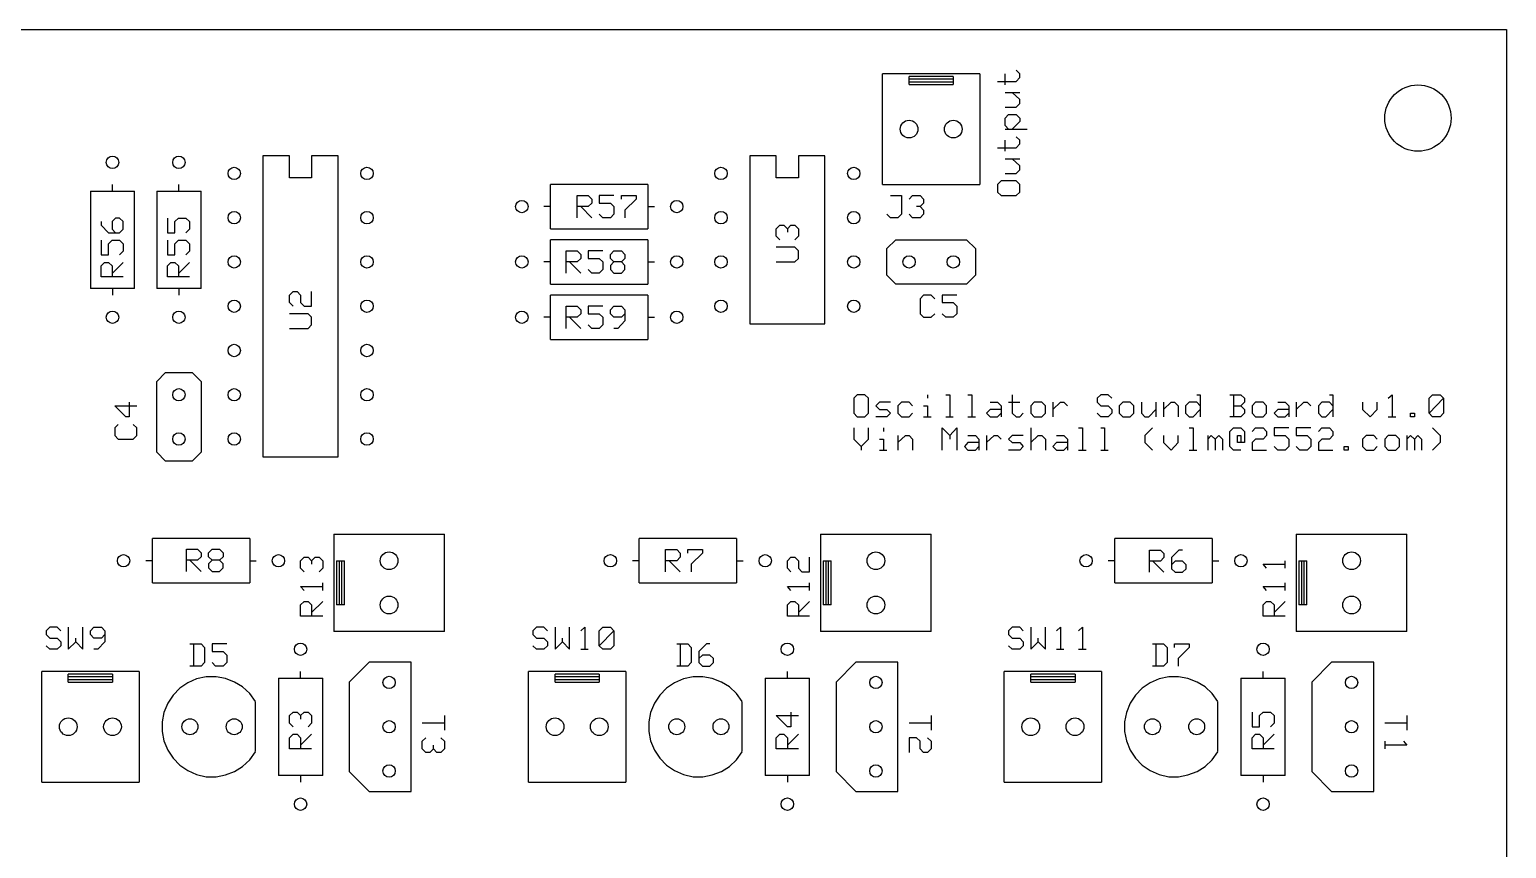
# Model space of a CAD drawing. Extents: x 0 to 5.7, y 0 to 3.7.
# Drawn here: x 2.362 to 5.7, y 1.85 to 3.7 of the extents above; entities that cross this region are included whole.
import ezdxf

# ---------------------------------------------------------------- set-up
doc = ezdxf.new("R2010")
doc.units = 0
doc.layers.get('0').update_dxf_attribs({"linetype": 'CONTINUOUS'})

msp = doc.modelspace()

# ---------------------------------------------------------------- linework, layer by layer
at = {"color": 7}
for p, q in [((0, 3.7), (5.7, 3.7)), ((5.7, 3.7), (5.7, 0)), ((4.6, 3.6), (4.592, 3.608)), ((4.29, 3.35), (4.29, 3.6)), ((4.51, 3.6), (4.29, 3.6)), ((4.35, 3.576), (4.35, 3.594)), ((4.45, 3.594), (4.35, 3.594)), ((4.35, 3.582), (4.35, 3.588)), ((4.45, 3.588), (4.35, 3.588)), ((4.35, 3.582), (4.45, 3.582)), ((4.35, 3.576), (4.45, 3.576)), ((4.45, 3.594), (4.45, 3.576)), ((4.45, 3.588), (4.45, 3.582)), ((4.51, 3.6), (4.51, 3.35)), ((4.55, 3.583), (4.592, 3.583)), ((4.567, 3.575), (4.567, 3.6)), ((4.592, 3.583), (4.6, 3.592)), ((4.6, 3.592), (4.6, 3.6)), ((4.567, 3.558), (4.6, 3.558)), ((4.6, 3.542), (4.583, 3.558)), ((4.6, 3.533), (4.6, 3.542)), ((4.567, 3.525), (4.592, 3.525)), ((4.567, 3.5), (4.575, 3.508)), ((4.575, 3.508), (4.592, 3.508)), ((4.592, 3.525), (4.6, 3.533)), ((4.592, 3.508), (4.6, 3.5)), ((4.567, 3.483), (4.567, 3.5)), ((4.575, 3.475), (4.567, 3.483)), ((4.567, 3.475), (4.617, 3.475)), ((4.6, 3.492), (4.583, 3.475)), ((4.6, 3.5), (4.6, 3.492)), ((4.567, 3.425), (4.567, 3.45)), ((4.6, 3.45), (4.592, 3.458)), ((4.592, 3.433), (4.6, 3.442)), ((4.6, 3.442), (4.6, 3.45)), ((2.95, 3.415), (2.89, 3.415)), ((2.89, 3.415), (2.89, 2.735)), ((2.95, 3.365), (2.95, 3.415)), ((3.06, 3.415), (3, 3.415)), ((3, 3.415), (3, 3.365)), ((3.06, 2.735), (3.06, 3.415)), ((4.05, 3.415), (3.99, 3.415)), ((3.99, 3.415), (3.99, 3.035)), ((4.05, 3.365), (4.05, 3.415)), ((4.16, 3.415), (4.1, 3.415)), ((4.1, 3.415), (4.1, 3.365)), ((4.16, 3.035), (4.16, 3.415)), ((4.55, 3.433), (4.592, 3.433)), ((4.567, 3.408), (4.6, 3.408)), ((4.6, 3.392), (4.583, 3.408)), ((4.567, 3.375), (4.592, 3.375)), ((4.592, 3.375), (4.6, 3.383)), ((4.6, 3.383), (4.6, 3.392)), ((2.55, 3.335), (2.55, 3.35)), ((2.7, 3.335), (2.7, 3.35)), ((3, 3.365), (2.95, 3.365)), ((3.54, 3.25), (3.54, 3.35)), ((3.76, 3.35), (3.54, 3.35)), ((3.76, 3.35), (3.76, 3.25)), ((4.1, 3.365), (4.05, 3.365)), ((4.29, 3.35), (4.51, 3.35)), ((4.558, 3.358), (4.55, 3.35)), ((4.55, 3.35), (4.55, 3.333)), ((4.592, 3.358), (4.558, 3.358)), ((4.6, 3.35), (4.592, 3.358)), ((4.6, 3.333), (4.6, 3.35)), ((2.5, 3.335), (2.5, 3.115)), ((2.5, 3.335), (2.6, 3.335)), ((2.6, 3.115), (2.6, 3.335)), ((2.65, 3.335), (2.65, 3.115)), ((2.65, 3.335), (2.75, 3.335)), ((2.75, 3.115), (2.75, 3.335)), ((3.6, 3.275), (3.6, 3.325)), ((3.6, 3.325), (3.625, 3.325)), ((3.625, 3.325), (3.633, 3.317)), ((3.633, 3.308), (3.625, 3.3)), ((3.633, 3.317), (3.633, 3.308)), ((3.683, 3.325), (3.65, 3.325)), ((3.65, 3.325), (3.65, 3.308)), ((3.65, 3.308), (3.675, 3.308)), ((3.675, 3.308), (3.683, 3.3)), ((3.7, 3.317), (3.7, 3.325)), ((3.7, 3.325), (3.733, 3.325)), ((3.733, 3.317), (3.708, 3.292)), ((3.733, 3.325), (3.733, 3.317)), ((4.308, 3.325), (4.333, 3.325)), ((4.333, 3.325), (4.333, 3.283)), ((4.35, 3.317), (4.358, 3.325)), ((4.358, 3.325), (4.375, 3.325)), ((4.375, 3.325), (4.383, 3.317)), ((4.383, 3.308), (4.375, 3.3)), ((4.383, 3.317), (4.383, 3.308)), ((4.55, 3.333), (4.558, 3.325)), ((4.558, 3.325), (4.592, 3.325)), ((4.592, 3.325), (4.6, 3.333)), ((2.557, 3.274), (2.549, 3.266)), ((2.566, 3.274), (2.557, 3.274)), ((2.574, 3.266), (2.566, 3.274)), ((2.674, 3.274), (2.674, 3.241)), ((2.691, 3.266), (2.699, 3.274)), ((2.699, 3.274), (2.716, 3.274)), ((2.716, 3.274), (2.724, 3.266)), ((3.54, 3.3), (3.525, 3.3)), ((3.625, 3.3), (3.6, 3.3)), ((3.608, 3.3), (3.633, 3.275)), ((3.658, 3.275), (3.65, 3.283)), ((3.675, 3.275), (3.658, 3.275)), ((3.683, 3.283), (3.675, 3.275)), ((3.683, 3.3), (3.683, 3.283)), ((3.708, 3.292), (3.708, 3.275)), ((3.76, 3.3), (3.775, 3.3)), ((4.308, 3.275), (4.3, 3.283)), ((4.325, 3.275), (4.308, 3.275)), ((4.333, 3.283), (4.325, 3.275)), ((4.358, 3.275), (4.35, 3.283)), ((4.375, 3.275), (4.358, 3.275)), ((4.375, 3.3), (4.367, 3.3)), ((4.375, 3.3), (4.383, 3.292)), ((4.383, 3.283), (4.375, 3.275)), ((4.383, 3.292), (4.383, 3.283)), ((2.524, 3.266), (2.524, 3.258)), ((2.524, 3.258), (2.541, 3.241)), ((2.541, 3.241), (2.566, 3.241)), ((2.549, 3.266), (2.549, 3.249)), ((2.549, 3.249), (2.557, 3.241)), ((2.566, 3.241), (2.574, 3.249)), ((2.574, 3.249), (2.574, 3.266)), ((2.674, 3.241), (2.691, 3.241)), ((2.691, 3.241), (2.691, 3.266)), ((2.724, 3.249), (2.716, 3.241)), ((2.724, 3.266), (2.724, 3.249)), ((3.54, 3.25), (3.76, 3.25)), ((4.05, 3.25), (4.058, 3.258)), ((4.05, 3.233), (4.05, 3.25)), ((4.058, 3.258), (4.067, 3.258)), ((4.067, 3.258), (4.075, 3.25)), ((4.075, 3.25), (4.083, 3.258)), ((4.075, 3.25), (4.075, 3.242)), ((4.083, 3.258), (4.092, 3.258)), ((4.092, 3.258), (4.1, 3.25)), ((4.1, 3.25), (4.1, 3.233)), ((2.524, 3.224), (2.524, 3.191)), ((2.541, 3.216), (2.549, 3.224)), ((2.541, 3.191), (2.541, 3.216)), ((2.549, 3.224), (2.566, 3.224)), ((2.566, 3.224), (2.574, 3.216)), ((2.574, 3.216), (2.574, 3.199)), ((2.674, 3.224), (2.674, 3.191)), ((2.691, 3.216), (2.699, 3.224)), ((2.691, 3.191), (2.691, 3.216)), ((2.699, 3.224), (2.716, 3.224)), ((2.716, 3.224), (2.724, 3.216)), ((2.724, 3.216), (2.724, 3.199)), ((3.54, 3.125), (3.54, 3.225)), ((3.76, 3.225), (3.54, 3.225)), ((3.76, 3.225), (3.76, 3.125)), ((4.058, 3.225), (4.05, 3.233)), ((4.092, 3.208), (4.05, 3.208)), ((4.1, 3.233), (4.092, 3.225)), ((4.1, 3.2), (4.092, 3.208)), ((4.3, 3.205), (4.32, 3.225)), ((4.3, 3.145), (4.3, 3.205)), ((4.32, 3.225), (4.48, 3.225)), ((4.48, 3.225), (4.5, 3.205)), ((4.5, 3.205), (4.5, 3.145)), ((2.524, 3.191), (2.541, 3.191)), ((2.524, 3.166), (2.532, 3.174)), ((2.532, 3.174), (2.541, 3.174)), ((2.541, 3.174), (2.549, 3.166)), ((2.549, 3.149), (2.574, 3.174)), ((2.574, 3.199), (2.566, 3.191)), ((2.674, 3.191), (2.691, 3.191)), ((2.674, 3.166), (2.682, 3.174)), ((2.682, 3.174), (2.691, 3.174)), ((2.691, 3.174), (2.699, 3.166)), ((2.699, 3.149), (2.724, 3.174)), ((2.724, 3.199), (2.716, 3.191)), ((3.54, 3.175), (3.525, 3.175)), ((3.575, 3.15), (3.575, 3.2)), ((3.575, 3.2), (3.6, 3.2)), ((3.6, 3.175), (3.575, 3.175)), ((3.583, 3.175), (3.608, 3.15)), ((3.6, 3.2), (3.608, 3.192)), ((3.608, 3.183), (3.6, 3.175)), ((3.608, 3.192), (3.608, 3.183)), ((3.658, 3.2), (3.625, 3.2)), ((3.625, 3.2), (3.625, 3.183)), ((3.625, 3.183), (3.65, 3.183)), ((3.65, 3.183), (3.658, 3.175)), ((3.658, 3.175), (3.658, 3.158)), ((3.675, 3.192), (3.683, 3.2)), ((3.675, 3.183), (3.675, 3.192)), ((3.683, 3.175), (3.675, 3.183)), ((3.683, 3.175), (3.675, 3.167)), ((3.683, 3.2), (3.7, 3.2)), ((3.7, 3.175), (3.683, 3.175)), ((3.7, 3.2), (3.708, 3.192)), ((3.708, 3.183), (3.7, 3.175)), ((3.708, 3.167), (3.7, 3.175)), ((3.708, 3.192), (3.708, 3.183)), ((3.76, 3.175), (3.775, 3.175)), ((4.05, 3.175), (4.092, 3.175)), ((4.092, 3.175), (4.1, 3.183)), ((4.1, 3.183), (4.1, 3.2)), ((2.524, 3.141), (2.524, 3.166)), ((2.574, 3.141), (2.524, 3.141)), ((2.549, 3.166), (2.549, 3.141)), ((2.674, 3.141), (2.674, 3.166)), ((2.724, 3.141), (2.674, 3.141)), ((2.699, 3.166), (2.699, 3.141)), ((3.633, 3.15), (3.625, 3.158)), ((3.65, 3.15), (3.633, 3.15)), ((3.658, 3.158), (3.65, 3.15)), ((3.675, 3.167), (3.675, 3.158)), ((3.675, 3.158), (3.683, 3.15)), ((3.683, 3.15), (3.7, 3.15)), ((3.7, 3.15), (3.708, 3.158)), ((3.708, 3.158), (3.708, 3.167)), ((4.32, 3.125), (4.3, 3.145)), ((4.5, 3.145), (4.48, 3.125)), ((2.6, 3.115), (2.5, 3.115)), ((2.55, 3.115), (2.55, 3.1)), ((2.75, 3.115), (2.65, 3.115)), ((2.7, 3.115), (2.7, 3.1)), ((2.95, 3.1), (2.958, 3.108)), ((2.958, 3.108), (2.967, 3.108)), ((2.967, 3.108), (2.975, 3.1)), ((3, 3.075), (3, 3.108)), ((3.54, 3.125), (3.76, 3.125)), ((4.48, 3.125), (4.32, 3.125)), ((2.95, 3.083), (2.95, 3.1)), ((2.958, 3.075), (2.95, 3.083)), ((2.975, 3.1), (2.975, 3.083)), ((2.975, 3.083), (2.983, 3.075)), ((2.983, 3.075), (3, 3.075)), ((3.54, 3), (3.54, 3.1)), ((3.76, 3.1), (3.54, 3.1)), ((3.575, 3.025), (3.575, 3.075)), ((3.575, 3.075), (3.6, 3.075)), ((3.6, 3.075), (3.608, 3.067)), ((3.658, 3.075), (3.625, 3.075)), ((3.625, 3.075), (3.625, 3.058)), ((3.675, 3.067), (3.683, 3.075)), ((3.683, 3.075), (3.7, 3.075)), ((3.7, 3.075), (3.708, 3.067)), ((3.76, 3.1), (3.76, 3)), ((4.383, 3.1), (4.375, 3.092)), ((4.375, 3.092), (4.375, 3.058)), ((4.4, 3.1), (4.383, 3.1)), ((4.408, 3.092), (4.4, 3.1)), ((4.458, 3.1), (4.425, 3.1)), ((4.425, 3.1), (4.425, 3.083)), ((4.425, 3.083), (4.45, 3.083)), ((4.45, 3.083), (4.458, 3.075)), ((4.458, 3.075), (4.458, 3.058)), ((2.992, 3.058), (2.95, 3.058)), ((3, 3.05), (2.992, 3.058)), ((3, 3.033), (3, 3.05)), ((3.54, 3.05), (3.525, 3.05)), ((3.6, 3.05), (3.575, 3.05)), ((3.583, 3.05), (3.608, 3.025)), ((3.608, 3.058), (3.6, 3.05)), ((3.608, 3.067), (3.608, 3.058)), ((3.625, 3.058), (3.65, 3.058)), ((3.65, 3.058), (3.658, 3.05)), ((3.658, 3.05), (3.658, 3.033)), ((3.675, 3.058), (3.675, 3.067)), ((3.683, 3.05), (3.675, 3.058)), ((3.7, 3.05), (3.683, 3.05)), ((3.708, 3.042), (3.692, 3.025)), ((3.708, 3.058), (3.7, 3.05)), ((3.708, 3.067), (3.708, 3.042)), ((3.76, 3.05), (3.775, 3.05)), ((4.375, 3.058), (4.383, 3.05)), ((4.383, 3.05), (4.4, 3.05)), ((4.4, 3.05), (4.408, 3.058)), ((4.433, 3.05), (4.425, 3.058)), ((4.45, 3.05), (4.433, 3.05)), ((4.458, 3.058), (4.45, 3.05)), ((2.95, 3.025), (2.992, 3.025)), ((2.992, 3.025), (3, 3.033)), ((3.633, 3.025), (3.625, 3.033)), ((3.65, 3.025), (3.633, 3.025)), ((3.658, 3.033), (3.65, 3.025)), ((3.692, 3.025), (3.683, 3.025)), ((3.99, 3.035), (4.16, 3.035)), ((3.54, 3), (3.76, 3)), ((2.65, 2.905), (2.67, 2.925)), ((2.65, 2.745), (2.65, 2.905)), ((2.67, 2.925), (2.73, 2.925)), ((2.73, 2.925), (2.75, 2.905)), ((2.75, 2.905), (2.75, 2.745)), ((4.233, 2.875), (4.225, 2.867)), ((4.25, 2.875), (4.233, 2.875)), ((4.258, 2.867), (4.25, 2.875)), ((4.392, 2.875), (4.392, 2.867)), ((4.433, 2.875), (4.442, 2.875)), ((4.442, 2.875), (4.442, 2.825)), ((4.483, 2.875), (4.492, 2.875)), ((4.492, 2.875), (4.492, 2.825)), ((4.583, 2.875), (4.583, 2.833)), ((4.783, 2.875), (4.775, 2.867)), ((4.8, 2.875), (4.783, 2.875)), ((4.808, 2.867), (4.8, 2.875)), ((5, 2.875), (5.008, 2.875)), ((5.008, 2.875), (5.008, 2.825)), ((5.075, 2.875), (5.1, 2.875)), ((5.083, 2.875), (5.083, 2.825)), ((5.1, 2.875), (5.108, 2.867)), ((5.3, 2.875), (5.308, 2.875)), ((5.308, 2.875), (5.308, 2.825)), ((5.433, 2.867), (5.442, 2.875)), ((5.442, 2.875), (5.442, 2.825)), ((5.525, 2.867), (5.533, 2.875)), ((5.533, 2.875), (5.55, 2.875)), ((5.55, 2.875), (5.558, 2.867)), ((2.58, 2.825), (2.555, 2.85)), ((2.555, 2.85), (2.605, 2.85)), ((2.588, 2.858), (2.588, 2.825)), ((4.225, 2.867), (4.225, 2.833)), ((4.258, 2.833), (4.258, 2.867)), ((4.283, 2.858), (4.275, 2.85)), ((4.275, 2.85), (4.283, 2.842)), ((4.308, 2.858), (4.283, 2.858)), ((4.283, 2.842), (4.3, 2.842)), ((4.3, 2.842), (4.308, 2.833)), ((4.333, 2.858), (4.325, 2.85)), ((4.325, 2.85), (4.325, 2.833)), ((4.35, 2.858), (4.333, 2.858)), ((4.358, 2.85), (4.35, 2.858)), ((4.383, 2.85), (4.392, 2.85)), ((4.392, 2.85), (4.392, 2.825)), ((4.533, 2.842), (4.525, 2.833)), ((4.533, 2.858), (4.55, 2.858)), ((4.558, 2.842), (4.533, 2.842)), ((4.55, 2.858), (4.558, 2.85)), ((4.558, 2.85), (4.558, 2.825)), ((4.575, 2.858), (4.6, 2.858)), ((4.633, 2.858), (4.625, 2.85)), ((4.625, 2.85), (4.625, 2.833)), ((4.65, 2.858), (4.633, 2.858)), ((4.658, 2.85), (4.65, 2.858)), ((4.658, 2.833), (4.658, 2.85)), ((4.675, 2.858), (4.675, 2.825)), ((4.675, 2.842), (4.692, 2.858)), ((4.692, 2.858), (4.7, 2.858)), ((4.7, 2.858), (4.708, 2.85)), ((4.775, 2.867), (4.775, 2.858)), ((4.775, 2.858), (4.783, 2.85)), ((4.783, 2.85), (4.8, 2.85)), ((4.8, 2.85), (4.808, 2.842)), ((4.808, 2.842), (4.808, 2.833)), ((4.833, 2.858), (4.825, 2.85)), ((4.825, 2.85), (4.825, 2.833)), ((4.85, 2.858), (4.833, 2.858)), ((4.858, 2.85), (4.85, 2.858)), ((4.858, 2.833), (4.858, 2.85)), ((4.875, 2.858), (4.875, 2.833)), ((4.892, 2.825), (4.908, 2.842)), ((4.908, 2.858), (4.908, 2.825)), ((4.925, 2.858), (4.925, 2.825)), ((4.925, 2.842), (4.942, 2.858)), ((4.942, 2.858), (4.95, 2.858)), ((4.95, 2.858), (4.958, 2.85)), ((4.958, 2.85), (4.958, 2.825)), ((4.983, 2.858), (4.975, 2.85)), ((4.975, 2.85), (4.975, 2.833)), ((5, 2.858), (4.983, 2.858)), ((4.992, 2.825), (5.008, 2.842)), ((5.008, 2.85), (5, 2.858)), ((5.083, 2.85), (5.1, 2.85)), ((5.108, 2.858), (5.1, 2.85)), ((5.1, 2.85), (5.108, 2.842)), ((5.108, 2.867), (5.108, 2.858)), ((5.108, 2.842), (5.108, 2.833)), ((5.133, 2.858), (5.125, 2.85)), ((5.125, 2.85), (5.125, 2.833)), ((5.15, 2.858), (5.133, 2.858)), ((5.158, 2.85), (5.15, 2.858)), ((5.158, 2.833), (5.158, 2.85)), ((5.183, 2.842), (5.175, 2.833)), ((5.183, 2.858), (5.2, 2.858)), ((5.208, 2.842), (5.183, 2.842)), ((5.2, 2.858), (5.208, 2.85)), ((5.208, 2.85), (5.208, 2.825)), ((5.225, 2.858), (5.225, 2.825)), ((5.225, 2.842), (5.242, 2.858)), ((5.242, 2.858), (5.25, 2.858)), ((5.25, 2.858), (5.258, 2.85)), ((5.283, 2.858), (5.275, 2.85)), ((5.275, 2.85), (5.275, 2.833)), ((5.3, 2.858), (5.283, 2.858)), ((5.292, 2.825), (5.308, 2.842)), ((5.308, 2.85), (5.3, 2.858)), ((5.375, 2.858), (5.375, 2.842)), ((5.375, 2.842), (5.392, 2.825)), ((5.392, 2.825), (5.408, 2.842)), ((5.408, 2.842), (5.408, 2.858)), ((5.525, 2.833), (5.525, 2.867)), ((5.525, 2.833), (5.558, 2.867)), ((5.558, 2.867), (5.558, 2.833)), ((2.563, 2.808), (2.555, 2.8)), ((2.588, 2.825), (2.58, 2.825)), ((2.605, 2.8), (2.597, 2.808)), ((4.225, 2.833), (4.233, 2.825)), ((4.233, 2.825), (4.25, 2.825)), ((4.25, 2.825), (4.258, 2.833)), ((4.3, 2.825), (4.275, 2.825)), ((4.308, 2.833), (4.3, 2.825)), ((4.325, 2.833), (4.333, 2.825)), ((4.333, 2.825), (4.35, 2.825)), ((4.35, 2.825), (4.358, 2.833)), ((4.383, 2.825), (4.4, 2.825)), ((4.433, 2.825), (4.45, 2.825)), ((4.483, 2.825), (4.5, 2.825)), ((4.525, 2.833), (4.533, 2.825)), ((4.533, 2.825), (4.55, 2.825)), ((4.55, 2.825), (4.558, 2.833)), ((4.583, 2.833), (4.592, 2.825)), ((4.592, 2.825), (4.6, 2.825)), ((4.6, 2.825), (4.608, 2.833)), ((4.625, 2.833), (4.633, 2.825)), ((4.633, 2.825), (4.65, 2.825)), ((4.65, 2.825), (4.658, 2.833)), ((4.783, 2.825), (4.775, 2.833)), ((4.8, 2.825), (4.783, 2.825)), ((4.808, 2.833), (4.8, 2.825)), ((4.825, 2.833), (4.833, 2.825)), ((4.833, 2.825), (4.85, 2.825)), ((4.85, 2.825), (4.858, 2.833)), ((4.875, 2.833), (4.883, 2.825)), ((4.883, 2.825), (4.892, 2.825)), ((4.975, 2.833), (4.983, 2.825)), ((4.983, 2.825), (4.992, 2.825)), ((5.1, 2.825), (5.075, 2.825)), ((5.108, 2.833), (5.1, 2.825)), ((5.125, 2.833), (5.133, 2.825)), ((5.133, 2.825), (5.15, 2.825)), ((5.15, 2.825), (5.158, 2.833)), ((5.175, 2.833), (5.183, 2.825)), ((5.183, 2.825), (5.2, 2.825)), ((5.2, 2.825), (5.208, 2.833)), ((5.275, 2.833), (5.283, 2.825)), ((5.283, 2.825), (5.292, 2.825)), ((5.433, 2.825), (5.45, 2.825)), ((5.483, 2.825), (5.483, 2.833)), ((5.483, 2.833), (5.492, 2.833)), ((5.492, 2.825), (5.483, 2.825)), ((5.492, 2.833), (5.492, 2.825)), ((5.533, 2.825), (5.525, 2.833)), ((5.55, 2.825), (5.533, 2.825)), ((5.558, 2.833), (5.55, 2.825)), ((2.555, 2.8), (2.555, 2.783)), ((2.555, 2.783), (2.563, 2.775)), ((2.563, 2.775), (2.597, 2.775)), ((2.597, 2.775), (2.605, 2.783)), ((2.605, 2.783), (2.605, 2.8)), ((4.225, 2.8), (4.225, 2.775)), ((4.225, 2.775), (4.242, 2.758)), ((4.242, 2.758), (4.258, 2.775)), ((4.258, 2.775), (4.258, 2.8)), ((4.283, 2.775), (4.292, 2.775)), ((4.292, 2.8), (4.292, 2.792)), ((4.292, 2.775), (4.292, 2.75)), ((4.325, 2.783), (4.325, 2.75)), ((4.325, 2.767), (4.342, 2.783)), ((4.342, 2.783), (4.35, 2.783)), ((4.35, 2.783), (4.358, 2.775)), ((4.358, 2.775), (4.358, 2.75)), ((4.425, 2.75), (4.425, 2.8)), ((4.425, 2.8), (4.442, 2.783)), ((4.442, 2.783), (4.458, 2.8)), ((4.442, 2.783), (4.442, 2.775)), ((4.458, 2.8), (4.458, 2.75)), ((4.483, 2.783), (4.5, 2.783)), ((4.5, 2.783), (4.508, 2.775)), ((4.508, 2.775), (4.508, 2.75)), ((4.525, 2.783), (4.525, 2.75)), ((4.525, 2.767), (4.542, 2.783)), ((4.542, 2.783), (4.55, 2.783)), ((4.55, 2.783), (4.558, 2.775)), ((4.583, 2.783), (4.575, 2.775)), ((4.575, 2.775), (4.583, 2.767)), ((4.608, 2.783), (4.583, 2.783)), ((4.625, 2.8), (4.625, 2.75)), ((4.625, 2.767), (4.642, 2.783)), ((4.642, 2.783), (4.65, 2.783)), ((4.65, 2.783), (4.658, 2.775)), ((4.658, 2.775), (4.658, 2.75)), ((4.683, 2.783), (4.7, 2.783)), ((4.7, 2.783), (4.708, 2.775)), ((4.708, 2.775), (4.708, 2.75)), ((4.733, 2.8), (4.742, 2.8)), ((4.742, 2.8), (4.742, 2.75)), ((4.783, 2.8), (4.792, 2.8)), ((4.792, 2.8), (4.792, 2.75)), ((4.9, 2.8), (4.883, 2.783)), ((4.883, 2.783), (4.883, 2.767)), ((4.925, 2.783), (4.925, 2.767)), ((4.958, 2.767), (4.958, 2.783)), ((4.983, 2.8), (4.992, 2.8)), ((4.992, 2.8), (4.992, 2.75)), ((5.025, 2.783), (5.025, 2.75)), ((5.025, 2.775), (5.033, 2.783)), ((5.033, 2.783), (5.042, 2.775)), ((5.042, 2.775), (5.05, 2.783)), ((5.042, 2.775), (5.042, 2.75)), ((5.05, 2.783), (5.058, 2.775)), ((5.058, 2.775), (5.058, 2.75)), ((5.075, 2.792), (5.083, 2.8)), ((5.075, 2.758), (5.075, 2.792)), ((5.083, 2.8), (5.1, 2.8)), ((5.092, 2.767), (5.092, 2.783)), ((5.092, 2.783), (5.1, 2.783)), ((5.1, 2.8), (5.108, 2.792)), ((5.1, 2.783), (5.1, 2.767)), ((5.108, 2.792), (5.108, 2.767)), ((5.125, 2.792), (5.133, 2.8)), ((5.133, 2.775), (5.125, 2.767)), ((5.133, 2.8), (5.15, 2.8)), ((5.15, 2.775), (5.133, 2.775)), ((5.15, 2.8), (5.158, 2.792)), ((5.158, 2.783), (5.15, 2.775)), ((5.158, 2.792), (5.158, 2.783)), ((5.208, 2.8), (5.175, 2.8)), ((5.175, 2.8), (5.175, 2.783)), ((5.175, 2.783), (5.2, 2.783)), ((5.2, 2.783), (5.208, 2.775)), ((5.208, 2.775), (5.208, 2.758)), ((5.258, 2.8), (5.225, 2.8)), ((5.225, 2.8), (5.225, 2.783)), ((5.225, 2.783), (5.25, 2.783)), ((5.25, 2.783), (5.258, 2.775)), ((5.258, 2.775), (5.258, 2.758)), ((5.275, 2.792), (5.283, 2.8)), ((5.283, 2.775), (5.275, 2.767)), ((5.283, 2.8), (5.3, 2.8)), ((5.3, 2.775), (5.283, 2.775)), ((5.3, 2.8), (5.308, 2.792)), ((5.308, 2.783), (5.3, 2.775)), ((5.308, 2.792), (5.308, 2.783)), ((5.383, 2.783), (5.375, 2.775)), ((5.375, 2.775), (5.375, 2.758)), ((5.4, 2.783), (5.383, 2.783)), ((5.408, 2.775), (5.4, 2.783)), ((5.433, 2.783), (5.425, 2.775)), ((5.425, 2.775), (5.425, 2.758)), ((5.45, 2.783), (5.433, 2.783)), ((5.458, 2.775), (5.45, 2.783)), ((5.458, 2.758), (5.458, 2.775)), ((5.475, 2.783), (5.475, 2.75)), ((5.475, 2.775), (5.483, 2.783)), ((5.483, 2.783), (5.492, 2.775)), ((5.492, 2.775), (5.5, 2.783)), ((5.492, 2.775), (5.492, 2.75)), ((5.5, 2.783), (5.508, 2.775)), ((5.508, 2.775), (5.508, 2.75)), ((5.533, 2.8), (5.55, 2.783)), ((5.55, 2.783), (5.55, 2.767)), ((2.67, 2.725), (2.65, 2.745)), ((2.75, 2.745), (2.73, 2.725)), ((4.242, 2.758), (4.242, 2.75)), ((4.283, 2.75), (4.3, 2.75)), ((4.483, 2.767), (4.475, 2.758)), ((4.475, 2.758), (4.483, 2.75)), ((4.508, 2.767), (4.483, 2.767)), ((4.483, 2.75), (4.5, 2.75)), ((4.5, 2.75), (4.508, 2.758)), ((4.6, 2.75), (4.575, 2.75)), ((4.583, 2.767), (4.6, 2.767)), ((4.6, 2.767), (4.608, 2.758)), ((4.608, 2.758), (4.6, 2.75)), ((4.683, 2.767), (4.675, 2.758)), ((4.675, 2.758), (4.683, 2.75)), ((4.708, 2.767), (4.683, 2.767)), ((4.683, 2.75), (4.7, 2.75)), ((4.7, 2.75), (4.708, 2.758)), ((4.733, 2.75), (4.75, 2.75)), ((4.783, 2.75), (4.8, 2.75)), ((4.883, 2.767), (4.9, 2.75)), ((4.925, 2.767), (4.942, 2.75)), ((4.942, 2.75), (4.958, 2.767)), ((4.983, 2.75), (5, 2.75)), ((5.083, 2.75), (5.075, 2.758)), ((5.1, 2.75), (5.083, 2.75)), ((5.108, 2.767), (5.092, 2.767)), ((5.125, 2.767), (5.125, 2.75)), ((5.125, 2.75), (5.158, 2.75)), ((5.183, 2.75), (5.175, 2.758)), ((5.2, 2.75), (5.183, 2.75)), ((5.208, 2.758), (5.2, 2.75)), ((5.233, 2.75), (5.225, 2.758)), ((5.25, 2.75), (5.233, 2.75)), ((5.258, 2.758), (5.25, 2.75)), ((5.275, 2.767), (5.275, 2.75)), ((5.275, 2.75), (5.308, 2.75)), ((5.333, 2.75), (5.333, 2.758)), ((5.333, 2.758), (5.342, 2.758)), ((5.342, 2.75), (5.333, 2.75)), ((5.342, 2.758), (5.342, 2.75)), ((5.375, 2.758), (5.383, 2.75)), ((5.383, 2.75), (5.4, 2.75)), ((5.4, 2.75), (5.408, 2.758)), ((5.425, 2.758), (5.433, 2.75)), ((5.433, 2.75), (5.45, 2.75)), ((5.45, 2.75), (5.458, 2.758)), ((5.55, 2.767), (5.533, 2.75)), ((2.73, 2.725), (2.67, 2.725)), ((2.89, 2.735), (3.06, 2.735)), ((2.64, 2.45), (2.64, 2.55)), ((2.86, 2.55), (2.64, 2.55)), ((2.86, 2.55), (2.86, 2.45)), ((3.05, 2.56), (3.3, 2.56)), ((3.05, 2.56), (3.05, 2.34)), ((3.3, 2.34), (3.3, 2.56)), ((3.74, 2.45), (3.74, 2.55)), ((3.96, 2.55), (3.74, 2.55)), ((3.96, 2.55), (3.96, 2.45)), ((4.15, 2.56), (4.4, 2.56)), ((4.15, 2.56), (4.15, 2.34)), ((4.4, 2.34), (4.4, 2.56)), ((4.815, 2.45), (4.815, 2.55)), ((5.035, 2.55), (4.815, 2.55)), ((5.035, 2.55), (5.035, 2.45)), ((5.225, 2.56), (5.475, 2.56)), ((5.225, 2.56), (5.225, 2.34)), ((5.475, 2.34), (5.475, 2.56)), ((2.717, 2.476), (2.717, 2.526)), ((2.717, 2.526), (2.742, 2.526)), ((2.742, 2.526), (2.75, 2.518)), ((2.75, 2.509), (2.742, 2.501)), ((2.75, 2.518), (2.75, 2.509)), ((2.767, 2.518), (2.775, 2.526)), ((2.767, 2.509), (2.767, 2.518)), ((2.775, 2.501), (2.767, 2.509)), ((2.775, 2.526), (2.792, 2.526)), ((2.792, 2.526), (2.8, 2.518)), ((2.8, 2.509), (2.792, 2.501)), ((2.8, 2.518), (2.8, 2.509)), ((2.975, 2.5), (2.983, 2.508)), ((2.983, 2.508), (2.992, 2.508)), ((2.992, 2.508), (3, 2.5)), ((3, 2.5), (3.008, 2.508)), ((3.008, 2.508), (3.017, 2.508)), ((3.017, 2.508), (3.025, 2.5)), ((3.8, 2.475), (3.8, 2.525)), ((3.8, 2.525), (3.825, 2.525)), ((3.825, 2.525), (3.833, 2.517)), ((3.833, 2.508), (3.825, 2.5)), ((3.833, 2.517), (3.833, 2.508)), ((3.85, 2.517), (3.85, 2.525)), ((3.85, 2.525), (3.883, 2.525)), ((3.883, 2.517), (3.858, 2.492)), ((3.883, 2.525), (3.883, 2.517)), ((4.075, 2.5), (4.083, 2.508)), ((4.083, 2.508), (4.092, 2.508)), ((4.092, 2.508), (4.1, 2.5)), ((4.125, 2.475), (4.125, 2.508)), ((4.893, 2.474), (4.893, 2.524)), ((4.893, 2.524), (4.918, 2.524)), ((4.918, 2.524), (4.926, 2.516)), ((4.926, 2.507), (4.918, 2.499)), ((4.926, 2.516), (4.926, 2.507)), ((4.96, 2.524), (4.943, 2.507)), ((4.943, 2.507), (4.943, 2.482)), ((4.968, 2.524), (4.96, 2.524)), ((2.64, 2.5), (2.625, 2.5)), ((2.742, 2.501), (2.717, 2.501)), ((2.725, 2.501), (2.75, 2.476)), ((2.775, 2.501), (2.767, 2.493)), ((2.767, 2.493), (2.767, 2.484)), ((2.767, 2.484), (2.775, 2.476)), ((2.792, 2.501), (2.775, 2.501)), ((2.775, 2.476), (2.792, 2.476)), ((2.8, 2.493), (2.792, 2.501)), ((2.792, 2.476), (2.8, 2.484)), ((2.8, 2.484), (2.8, 2.493)), ((2.86, 2.5), (2.875, 2.5)), ((2.975, 2.483), (2.975, 2.5)), ((2.983, 2.475), (2.975, 2.483)), ((3, 2.5), (3, 2.492)), ((3.025, 2.483), (3.017, 2.475)), ((3.025, 2.5), (3.025, 2.483)), ((3.056, 2.5), (3.074, 2.5)), ((3.056, 2.5), (3.056, 2.4)), ((3.062, 2.5), (3.068, 2.5)), ((3.062, 2.5), (3.062, 2.4)), ((3.068, 2.4), (3.068, 2.5)), ((3.074, 2.4), (3.074, 2.5)), ((3.74, 2.5), (3.725, 2.5)), ((3.825, 2.5), (3.8, 2.5)), ((3.808, 2.5), (3.833, 2.475)), ((3.858, 2.492), (3.858, 2.475)), ((3.96, 2.5), (3.975, 2.5)), ((4.075, 2.483), (4.075, 2.5)), ((4.083, 2.475), (4.075, 2.483)), ((4.1, 2.5), (4.1, 2.483)), ((4.1, 2.483), (4.108, 2.475)), ((4.108, 2.475), (4.125, 2.475)), ((4.156, 2.5), (4.174, 2.5)), ((4.156, 2.5), (4.156, 2.4)), ((4.162, 2.5), (4.168, 2.5)), ((4.162, 2.5), (4.162, 2.4)), ((4.168, 2.4), (4.168, 2.5)), ((4.174, 2.4), (4.174, 2.5)), ((4.815, 2.5), (4.8, 2.5)), ((4.918, 2.499), (4.893, 2.499)), ((4.901, 2.499), (4.926, 2.474)), ((4.951, 2.499), (4.943, 2.491)), ((4.943, 2.482), (4.951, 2.474)), ((4.968, 2.499), (4.951, 2.499)), ((4.951, 2.474), (4.968, 2.474)), ((4.976, 2.491), (4.968, 2.499)), ((4.968, 2.474), (4.976, 2.482)), ((4.976, 2.482), (4.976, 2.491)), ((5.035, 2.5), (5.05, 2.5)), ((5.158, 2.483), (5.15, 2.492)), ((5.15, 2.492), (5.2, 2.492)), ((5.2, 2.483), (5.2, 2.5)), ((5.231, 2.5), (5.249, 2.5)), ((5.231, 2.5), (5.231, 2.4)), ((5.237, 2.5), (5.243, 2.5)), ((5.237, 2.5), (5.237, 2.4)), ((5.243, 2.4), (5.243, 2.5)), ((5.249, 2.4), (5.249, 2.5)), ((2.64, 2.45), (2.86, 2.45)), ((2.983, 2.433), (2.975, 2.442)), ((2.975, 2.442), (3.025, 2.442)), ((3.025, 2.433), (3.025, 2.45)), ((3.74, 2.45), (3.96, 2.45)), ((4.083, 2.433), (4.075, 2.442)), ((4.075, 2.442), (4.125, 2.442)), ((4.125, 2.433), (4.125, 2.45)), ((4.815, 2.45), (5.035, 2.45)), ((5.158, 2.433), (5.15, 2.442)), ((5.15, 2.442), (5.2, 2.442)), ((5.2, 2.433), (5.2, 2.45)), ((2.975, 2.4), (2.983, 2.408)), ((2.983, 2.408), (2.992, 2.408)), ((2.992, 2.408), (3, 2.4)), ((3, 2.383), (3.025, 2.408)), ((4.075, 2.4), (4.083, 2.408)), ((4.083, 2.408), (4.092, 2.408)), ((4.092, 2.408), (4.1, 2.4)), ((4.1, 2.383), (4.125, 2.408)), ((5.15, 2.4), (5.158, 2.408)), ((5.158, 2.408), (5.167, 2.408)), ((5.167, 2.408), (5.175, 2.4)), ((5.175, 2.383), (5.2, 2.408)), ((2.975, 2.375), (2.975, 2.4)), ((3.025, 2.375), (2.975, 2.375)), ((3, 2.4), (3, 2.375)), ((3.074, 2.4), (3.056, 2.4)), ((3.068, 2.4), (3.062, 2.4)), ((4.075, 2.375), (4.075, 2.4)), ((4.125, 2.375), (4.075, 2.375)), ((4.1, 2.4), (4.1, 2.375)), ((4.174, 2.4), (4.156, 2.4)), ((4.168, 2.4), (4.162, 2.4)), ((5.15, 2.375), (5.15, 2.4)), ((5.2, 2.375), (5.15, 2.375)), ((5.175, 2.4), (5.175, 2.375)), ((5.249, 2.4), (5.231, 2.4)), ((5.243, 2.4), (5.237, 2.4)), ((2.408, 2.35), (2.4, 2.342)), ((2.4, 2.342), (2.4, 2.333)), ((2.425, 2.35), (2.408, 2.35)), ((2.433, 2.342), (2.425, 2.35)), ((2.45, 2.35), (2.45, 2.3)), ((2.483, 2.3), (2.483, 2.35)), ((2.5, 2.342), (2.508, 2.35)), ((2.5, 2.333), (2.5, 2.342)), ((2.508, 2.35), (2.525, 2.35)), ((2.525, 2.35), (2.533, 2.342)), ((2.533, 2.342), (2.533, 2.317)), ((3.3, 2.34), (3.05, 2.34)), ((3.508, 2.35), (3.5, 2.342)), ((3.5, 2.342), (3.5, 2.333)), ((3.525, 2.35), (3.508, 2.35)), ((3.533, 2.342), (3.525, 2.35)), ((3.55, 2.35), (3.55, 2.3)), ((3.583, 2.3), (3.583, 2.35)), ((3.608, 2.342), (3.617, 2.35)), ((3.617, 2.35), (3.617, 2.3)), ((3.65, 2.342), (3.658, 2.35)), ((3.65, 2.308), (3.65, 2.342)), ((3.65, 2.308), (3.683, 2.342)), ((3.658, 2.35), (3.675, 2.35)), ((3.675, 2.35), (3.683, 2.342)), ((3.683, 2.342), (3.683, 2.308)), ((4.4, 2.34), (4.15, 2.34)), ((4.583, 2.35), (4.575, 2.342)), ((4.575, 2.342), (4.575, 2.333)), ((4.6, 2.35), (4.583, 2.35)), ((4.608, 2.342), (4.6, 2.35)), ((4.625, 2.35), (4.625, 2.3)), ((4.658, 2.3), (4.658, 2.35)), ((4.683, 2.342), (4.692, 2.35)), ((4.692, 2.35), (4.692, 2.3)), ((4.733, 2.342), (4.742, 2.35)), ((4.742, 2.35), (4.742, 2.3)), ((5.475, 2.34), (5.225, 2.34)), ((2.4, 2.333), (2.408, 2.325)), ((2.408, 2.3), (2.4, 2.308)), ((2.408, 2.325), (2.425, 2.325)), ((2.425, 2.325), (2.433, 2.317)), ((2.433, 2.308), (2.425, 2.3)), ((2.433, 2.317), (2.433, 2.308)), ((2.45, 2.3), (2.467, 2.317)), ((2.467, 2.317), (2.467, 2.325)), ((2.467, 2.317), (2.483, 2.3)), ((2.508, 2.325), (2.5, 2.333)), ((2.525, 2.325), (2.508, 2.325)), ((2.533, 2.317), (2.517, 2.3)), ((2.533, 2.333), (2.525, 2.325)), ((2.725, 2.312), (2.75, 2.312)), ((2.733, 2.312), (2.733, 2.262)), ((2.75, 2.312), (2.758, 2.304)), ((2.758, 2.304), (2.758, 2.27)), ((2.808, 2.312), (2.775, 2.312)), ((2.775, 2.312), (2.775, 2.295)), ((3.5, 2.333), (3.508, 2.325)), ((3.508, 2.3), (3.5, 2.308)), ((3.508, 2.325), (3.525, 2.325)), ((3.525, 2.325), (3.533, 2.317)), ((3.533, 2.308), (3.525, 2.3)), ((3.533, 2.317), (3.533, 2.308)), ((3.55, 2.3), (3.567, 2.317)), ((3.567, 2.317), (3.567, 2.325)), ((3.567, 2.317), (3.583, 2.3)), ((3.658, 2.3), (3.65, 2.308)), ((3.683, 2.308), (3.675, 2.3)), ((3.825, 2.312), (3.85, 2.312)), ((3.833, 2.312), (3.833, 2.262)), ((3.85, 2.312), (3.858, 2.304)), ((3.858, 2.304), (3.858, 2.27)), ((3.892, 2.312), (3.875, 2.295)), ((3.9, 2.312), (3.892, 2.312)), ((4.575, 2.333), (4.583, 2.325)), ((4.583, 2.3), (4.575, 2.308)), ((4.583, 2.325), (4.6, 2.325)), ((4.6, 2.325), (4.608, 2.317)), ((4.608, 2.308), (4.6, 2.3)), ((4.608, 2.317), (4.608, 2.308)), ((4.625, 2.3), (4.642, 2.317)), ((4.642, 2.317), (4.642, 2.325)), ((4.642, 2.317), (4.658, 2.3)), ((4.9, 2.312), (4.925, 2.312)), ((4.908, 2.312), (4.908, 2.262)), ((4.925, 2.312), (4.933, 2.304)), ((4.933, 2.304), (4.933, 2.27)), ((4.95, 2.304), (4.95, 2.312)), ((4.95, 2.312), (4.983, 2.312)), ((4.983, 2.304), (4.958, 2.279)), ((4.983, 2.312), (4.983, 2.304)), ((2.425, 2.3), (2.408, 2.3)), ((2.517, 2.3), (2.508, 2.3)), ((2.758, 2.27), (2.75, 2.262)), ((2.775, 2.295), (2.8, 2.295)), ((2.783, 2.262), (2.775, 2.27)), ((2.8, 2.295), (2.808, 2.287)), ((2.808, 2.27), (2.8, 2.262)), ((2.808, 2.287), (2.808, 2.27)), ((3.13, 2.271), (3.085, 2.226)), ((3.225, 2.271), (3.13, 2.271)), ((3.225, 1.979), (3.225, 2.271)), ((3.525, 2.3), (3.508, 2.3)), ((3.608, 2.3), (3.625, 2.3)), ((3.675, 2.3), (3.658, 2.3)), ((3.858, 2.27), (3.85, 2.262)), ((3.875, 2.295), (3.875, 2.27)), ((3.883, 2.287), (3.875, 2.279)), ((3.875, 2.27), (3.883, 2.262)), ((3.9, 2.287), (3.883, 2.287)), ((3.908, 2.279), (3.9, 2.287)), ((3.9, 2.262), (3.908, 2.27)), ((3.908, 2.27), (3.908, 2.279)), ((4.23, 2.271), (4.185, 2.226)), ((4.325, 2.271), (4.23, 2.271)), ((4.325, 1.979), (4.325, 2.271)), ((4.6, 2.3), (4.583, 2.3)), ((4.683, 2.3), (4.7, 2.3)), ((4.733, 2.3), (4.75, 2.3)), ((4.933, 2.27), (4.925, 2.262)), ((4.958, 2.279), (4.958, 2.262)), ((5.305, 2.271), (5.26, 2.226)), ((5.4, 2.271), (5.305, 2.271)), ((5.4, 1.979), (5.4, 2.271)), ((2.39, 2), (2.39, 2.25)), ((2.61, 2.25), (2.39, 2.25)), ((2.45, 2.226), (2.45, 2.244)), ((2.55, 2.244), (2.45, 2.244)), ((2.45, 2.232), (2.45, 2.238)), ((2.55, 2.238), (2.45, 2.238)), ((2.55, 2.244), (2.55, 2.226)), ((2.55, 2.238), (2.55, 2.232)), ((2.61, 2.25), (2.61, 2)), ((2.75, 2.262), (2.725, 2.262)), ((2.762, 2.238), (2.74, 2.233)), ((2.784, 2.238), (2.762, 2.238)), ((2.8, 2.262), (2.783, 2.262)), ((2.805, 2.234), (2.784, 2.238)), ((2.975, 2.235), (2.975, 2.25)), ((3.49, 2), (3.49, 2.25)), ((3.71, 2.25), (3.49, 2.25)), ((3.55, 2.226), (3.55, 2.244)), ((3.65, 2.244), (3.55, 2.244)), ((3.55, 2.232), (3.55, 2.238)), ((3.65, 2.238), (3.55, 2.238)), ((3.65, 2.244), (3.65, 2.226)), ((3.65, 2.238), (3.65, 2.232)), ((3.71, 2.25), (3.71, 2)), ((3.85, 2.262), (3.825, 2.262)), ((3.862, 2.238), (3.84, 2.233)), ((3.884, 2.238), (3.862, 2.238)), ((3.883, 2.262), (3.9, 2.262)), ((3.905, 2.234), (3.884, 2.238)), ((4.075, 2.235), (4.075, 2.25)), ((4.565, 2), (4.565, 2.25)), ((4.785, 2.25), (4.565, 2.25)), ((4.625, 2.226), (4.625, 2.244)), ((4.725, 2.244), (4.625, 2.244)), ((4.625, 2.232), (4.625, 2.238)), ((4.725, 2.238), (4.625, 2.238)), ((4.725, 2.244), (4.725, 2.226)), ((4.725, 2.238), (4.725, 2.232)), ((4.785, 2.25), (4.785, 2)), ((4.925, 2.262), (4.9, 2.262)), ((4.937, 2.238), (4.915, 2.233)), ((4.959, 2.238), (4.937, 2.238)), ((4.98, 2.234), (4.959, 2.238)), ((5.15, 2.235), (5.15, 2.25)), ((2.45, 2.232), (2.55, 2.232)), ((2.45, 2.226), (2.55, 2.226)), ((2.702, 2.212), (2.687, 2.196)), ((2.72, 2.224), (2.702, 2.212)), ((2.74, 2.233), (2.72, 2.224)), ((2.826, 2.226), (2.805, 2.234)), ((2.844, 2.215), (2.826, 2.226)), ((2.86, 2.2), (2.844, 2.215)), ((2.925, 2.235), (3.025, 2.235)), ((2.925, 2.235), (2.925, 2.015)), ((3.025, 2.015), (3.025, 2.235)), ((3.085, 2.226), (3.085, 2.024)), ((3.55, 2.232), (3.65, 2.232)), ((3.55, 2.226), (3.65, 2.226)), ((3.802, 2.212), (3.787, 2.196)), ((3.82, 2.224), (3.802, 2.212)), ((3.84, 2.233), (3.82, 2.224)), ((3.926, 2.226), (3.905, 2.234)), ((3.944, 2.215), (3.926, 2.226)), ((3.96, 2.2), (3.944, 2.215)), ((4.025, 2.235), (4.125, 2.235)), ((4.025, 2.235), (4.025, 2.015)), ((4.125, 2.015), (4.125, 2.235)), ((4.185, 2.226), (4.185, 2.024)), ((4.625, 2.232), (4.725, 2.232)), ((4.625, 2.226), (4.725, 2.226)), ((4.877, 2.212), (4.862, 2.196)), ((4.895, 2.224), (4.877, 2.212)), ((4.915, 2.233), (4.895, 2.224)), ((5.001, 2.226), (4.98, 2.234)), ((5.019, 2.215), (5.001, 2.226)), ((5.035, 2.2), (5.019, 2.215)), ((5.1, 2.235), (5.2, 2.235)), ((5.1, 2.235), (5.1, 2.015)), ((5.2, 2.015), (5.2, 2.235)), ((5.26, 2.226), (5.26, 2.024)), ((2.675, 2.178), (2.666, 2.157)), ((2.687, 2.196), (2.675, 2.178)), ((2.873, 2.182), (2.86, 2.2)), ((2.872, 2.181), (2.872, 2.069)), ((3.775, 2.178), (3.766, 2.157)), ((3.787, 2.196), (3.775, 2.178)), ((3.973, 2.182), (3.96, 2.2)), ((3.972, 2.181), (3.972, 2.069)), ((4.85, 2.178), (4.841, 2.157)), ((4.862, 2.196), (4.85, 2.178)), ((5.048, 2.182), (5.035, 2.2)), ((5.047, 2.181), (5.047, 2.069)), ((2.666, 2.157), (2.662, 2.136)), ((2.662, 2.136), (2.662, 2.114)), ((2.95, 2.15), (2.958, 2.158)), ((2.95, 2.133), (2.95, 2.15)), ((2.958, 2.158), (2.967, 2.158)), ((2.967, 2.158), (2.975, 2.15)), ((2.975, 2.15), (2.983, 2.158)), ((2.975, 2.15), (2.975, 2.142)), ((2.983, 2.158), (2.992, 2.158)), ((2.992, 2.158), (3, 2.15)), ((3, 2.15), (3, 2.133)), ((3.3, 2.15), (3.3, 2.117)), ((3.766, 2.157), (3.762, 2.136)), ((3.762, 2.136), (3.762, 2.114)), ((4.075, 2.125), (4.05, 2.15)), ((4.05, 2.15), (4.1, 2.15)), ((4.083, 2.158), (4.083, 2.125)), ((4.4, 2.15), (4.4, 2.117)), ((4.841, 2.157), (4.837, 2.136)), ((4.837, 2.136), (4.837, 2.114)), ((5.125, 2.158), (5.125, 2.125)), ((5.142, 2.15), (5.15, 2.158)), ((5.142, 2.125), (5.142, 2.15)), ((5.15, 2.158), (5.167, 2.158)), ((5.167, 2.158), (5.175, 2.15)), ((5.175, 2.15), (5.175, 2.133)), ((5.475, 2.15), (5.475, 2.117)), ((2.662, 2.114), (2.666, 2.093)), ((2.958, 2.125), (2.95, 2.133)), ((2.95, 2.1), (2.958, 2.108)), ((2.958, 2.108), (2.967, 2.108)), ((2.967, 2.108), (2.975, 2.1)), ((2.975, 2.083), (3, 2.108)), ((3, 2.133), (2.992, 2.125)), ((3.3, 2.133), (3.25, 2.133)), ((3.762, 2.114), (3.766, 2.093)), ((4.05, 2.1), (4.058, 2.108)), ((4.058, 2.108), (4.067, 2.108)), ((4.067, 2.108), (4.075, 2.1)), ((4.083, 2.125), (4.075, 2.125)), ((4.075, 2.083), (4.1, 2.108)), ((4.4, 2.133), (4.35, 2.133)), ((4.837, 2.114), (4.841, 2.093)), ((5.125, 2.125), (5.142, 2.125)), ((5.125, 2.1), (5.133, 2.108)), ((5.133, 2.108), (5.142, 2.108)), ((5.142, 2.108), (5.15, 2.1)), ((5.15, 2.083), (5.175, 2.108)), ((5.175, 2.133), (5.167, 2.125)), ((5.475, 2.133), (5.425, 2.133)), ((2.666, 2.093), (2.675, 2.072)), ((2.675, 2.072), (2.687, 2.054)), ((2.95, 2.075), (2.95, 2.1)), ((3, 2.075), (2.95, 2.075)), ((2.975, 2.1), (2.975, 2.075)), ((3.25, 2.092), (3.258, 2.1)), ((3.25, 2.075), (3.25, 2.092)), ((3.258, 2.067), (3.25, 2.075)), ((3.275, 2.075), (3.267, 2.067)), ((3.275, 2.075), (3.275, 2.083)), ((3.283, 2.067), (3.275, 2.075)), ((3.292, 2.1), (3.3, 2.092)), ((3.3, 2.075), (3.292, 2.067)), ((3.3, 2.092), (3.3, 2.075)), ((3.766, 2.093), (3.775, 2.072)), ((3.775, 2.072), (3.787, 2.054)), ((4.05, 2.075), (4.05, 2.1)), ((4.1, 2.075), (4.05, 2.075)), ((4.075, 2.1), (4.075, 2.075)), ((4.367, 2.1), (4.35, 2.1)), ((4.35, 2.1), (4.35, 2.067)), ((4.375, 2.092), (4.367, 2.1)), ((4.375, 2.075), (4.375, 2.092)), ((4.383, 2.067), (4.375, 2.075)), ((4.392, 2.1), (4.4, 2.092)), ((4.4, 2.075), (4.392, 2.067)), ((4.4, 2.092), (4.4, 2.075)), ((4.841, 2.093), (4.85, 2.072)), ((4.85, 2.072), (4.862, 2.054)), ((5.125, 2.075), (5.125, 2.1)), ((5.175, 2.075), (5.125, 2.075)), ((5.15, 2.1), (5.15, 2.075)), ((5.425, 2.092), (5.425, 2.075)), ((5.475, 2.083), (5.425, 2.083)), ((5.467, 2.092), (5.475, 2.083)), ((2.687, 2.054), (2.702, 2.038)), ((2.702, 2.038), (2.72, 2.026)), ((2.844, 2.035), (2.86, 2.05)), ((2.86, 2.05), (2.873, 2.068)), ((3.267, 2.067), (3.258, 2.067)), ((3.292, 2.067), (3.283, 2.067)), ((3.787, 2.054), (3.802, 2.038)), ((3.802, 2.038), (3.82, 2.026)), ((3.944, 2.035), (3.96, 2.05)), ((3.96, 2.05), (3.973, 2.068)), ((4.392, 2.067), (4.383, 2.067)), ((4.862, 2.054), (4.877, 2.038)), ((4.877, 2.038), (4.895, 2.026)), ((5.019, 2.035), (5.035, 2.05)), ((5.035, 2.05), (5.048, 2.068)), ((2.72, 2.026), (2.74, 2.017)), ((2.74, 2.017), (2.762, 2.012)), ((2.762, 2.012), (2.784, 2.012)), ((2.784, 2.012), (2.805, 2.016)), ((2.805, 2.016), (2.826, 2.024)), ((2.826, 2.024), (2.844, 2.035)), ((3.025, 2.015), (2.925, 2.015)), ((2.975, 2.015), (2.975, 2)), ((3.085, 2.024), (3.13, 1.979)), ((3.82, 2.026), (3.84, 2.017)), ((3.84, 2.017), (3.862, 2.012)), ((3.862, 2.012), (3.884, 2.012)), ((3.884, 2.012), (3.905, 2.016)), ((3.905, 2.016), (3.926, 2.024)), ((3.926, 2.024), (3.944, 2.035)), ((4.125, 2.015), (4.025, 2.015)), ((4.075, 2.015), (4.075, 2)), ((4.185, 2.024), (4.23, 1.979)), ((4.895, 2.026), (4.915, 2.017)), ((4.915, 2.017), (4.937, 2.012)), ((4.937, 2.012), (4.959, 2.012)), ((4.959, 2.012), (4.98, 2.016)), ((4.98, 2.016), (5.001, 2.024)), ((5.001, 2.024), (5.019, 2.035)), ((5.2, 2.015), (5.1, 2.015)), ((5.15, 2.015), (5.15, 2)), ((5.26, 2.024), (5.305, 1.979)), ((2.39, 2), (2.61, 2)), ((3.13, 1.979), (3.225, 1.979)), ((3.49, 2), (3.71, 2)), ((4.23, 1.979), (4.325, 1.979)), ((4.565, 2), (4.785, 2)), ((5.305, 1.979), (5.4, 1.979))]:
    msp.add_line(p, q, dxfattribs=at)
for centre, radius in [((5.5, 3.5), 0.075), ((4.35, 3.475), 0.02), ((4.45, 3.475), 0.02), ((2.55, 3.4), 0.014), ((2.7, 3.4), 0.014), ((2.825, 3.375), 0.014), ((3.125, 3.375), 0.014), ((3.925, 3.375), 0.014), ((4.225, 3.375), 0.014), ((3.475, 3.3), 0.014), ((3.825, 3.3), 0.014), ((2.825, 3.275), 0.014), ((3.125, 3.275), 0.014), ((3.925, 3.275), 0.014), ((4.225, 3.275), 0.014), ((2.825, 3.175), 0.014), ((3.125, 3.175), 0.014), ((3.475, 3.175), 0.014), ((3.825, 3.175), 0.014), ((3.925, 3.175), 0.014), ((4.225, 3.175), 0.014), ((4.35, 3.175), 0.014), ((4.45, 3.175), 0.014), ((2.825, 3.075), 0.014), ((3.125, 3.075), 0.014), ((3.925, 3.075), 0.014), ((4.225, 3.075), 0.014), ((2.55, 3.05), 0.014), ((2.7, 3.05), 0.014), ((3.475, 3.05), 0.014), ((3.825, 3.05), 0.014), ((2.825, 2.975), 0.014), ((3.125, 2.975), 0.014), ((2.7, 2.875), 0.014), ((2.825, 2.875), 0.014), ((3.125, 2.875), 0.014), ((2.7, 2.775), 0.014), ((2.825, 2.775), 0.014), ((3.125, 2.775), 0.014), ((2.575, 2.5), 0.014), ((2.925, 2.5), 0.014), ((3.175, 2.5), 0.02), ((3.675, 2.5), 0.014), ((4.025, 2.5), 0.014), ((4.275, 2.5), 0.02), ((4.75, 2.5), 0.014), ((5.1, 2.5), 0.014), ((5.35, 2.5), 0.02), ((3.175, 2.4), 0.02), ((4.275, 2.4), 0.02), ((5.35, 2.4), 0.02), ((2.975, 2.3), 0.014), ((4.075, 2.3), 0.014), ((5.15, 2.3), 0.014), ((3.175, 2.225), 0.014), ((4.275, 2.225), 0.014), ((5.35, 2.225), 0.014), ((2.45, 2.125), 0.02), ((2.55, 2.125), 0.02), ((2.725, 2.125), 0.018), ((2.825, 2.125), 0.018), ((3.175, 2.125), 0.014), ((3.55, 2.125), 0.02), ((3.65, 2.125), 0.02), ((3.825, 2.125), 0.018), ((3.925, 2.125), 0.018), ((4.275, 2.125), 0.014), ((4.625, 2.125), 0.02), ((4.725, 2.125), 0.02), ((4.9, 2.125), 0.018), ((5, 2.125), 0.018), ((5.35, 2.125), 0.014), ((3.175, 2.025), 0.014), ((4.275, 2.025), 0.014), ((5.35, 2.025), 0.014), ((2.975, 1.95), 0.014), ((4.075, 1.95), 0.014), ((5.15, 1.95), 0.014)]:
    msp.add_circle(centre, radius, dxfattribs=at)

doc.saveas('drawing.dxf')
